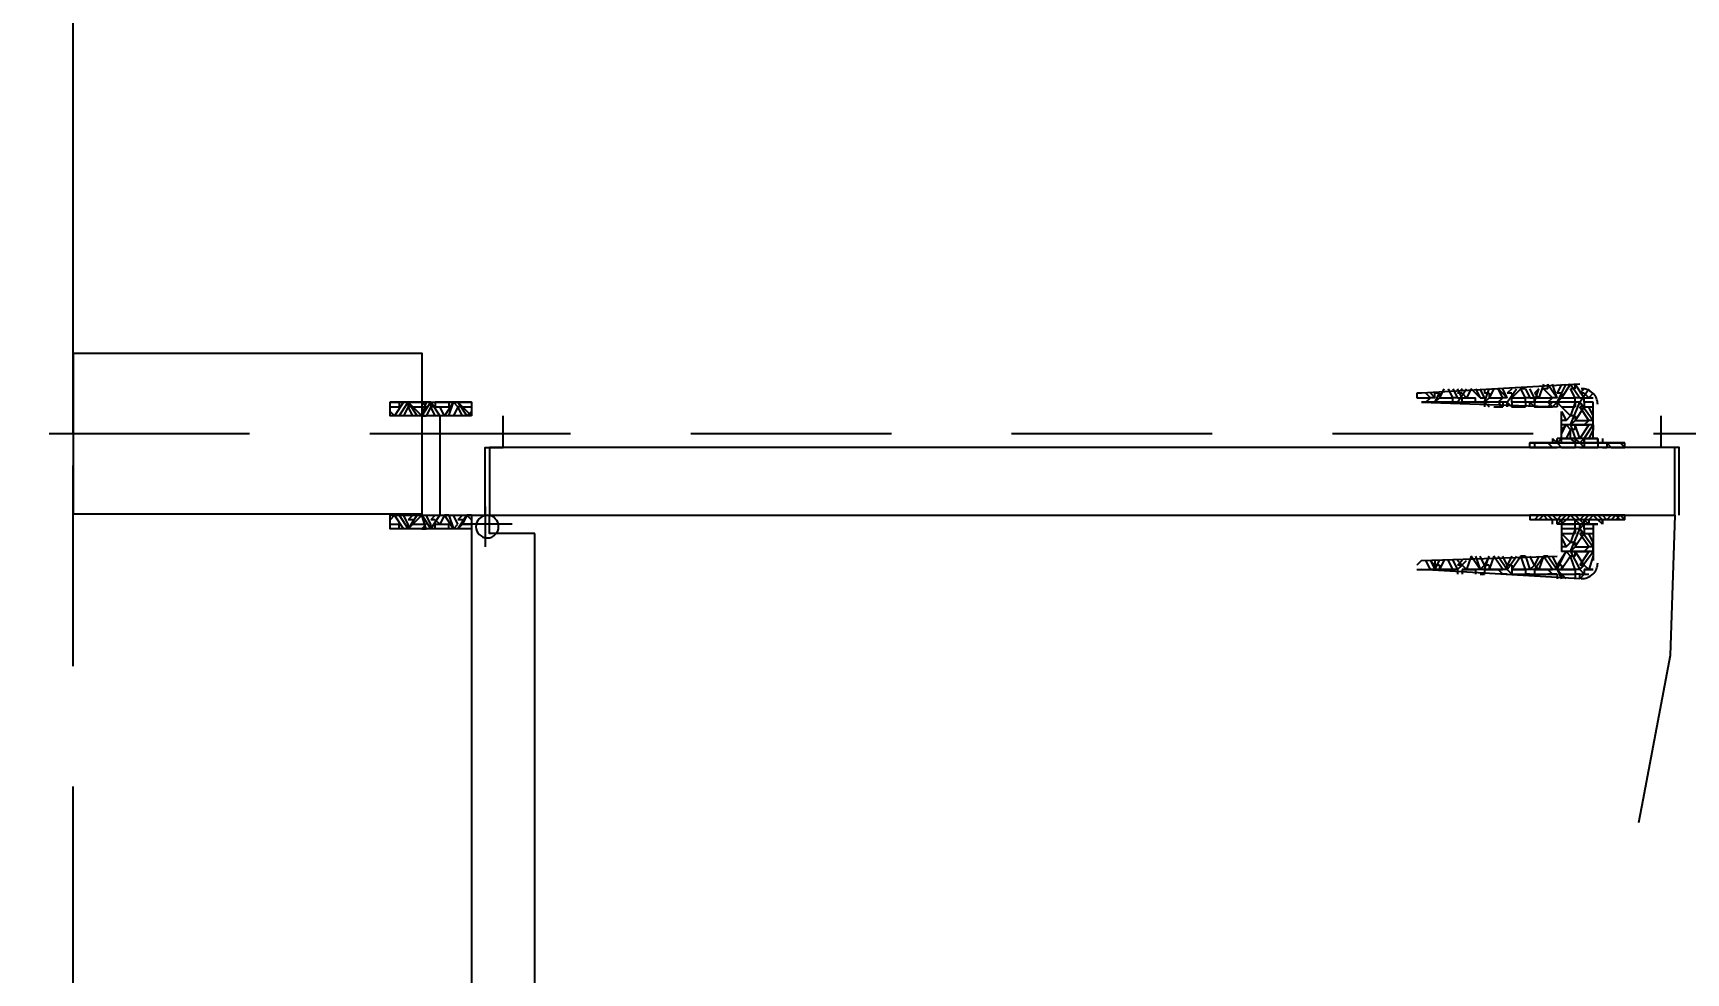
# Model space of a CAD drawing. Header units: centimetres. Extents: x -71 to 5571, y -2315 to 960.
# Drawn here: x 1484 to 1587, y 285.9 to 344.5 of the extents above; entities that cross this region are included whole.
import ezdxf

# ---------------------------------------------------------------- set-up
doc = ezdxf.new("R2010")
doc.units = ezdxf.units.CM
doc.linetypes.add('AKS_SEYREK', pattern=[20, 12.5, -7.5])
for name, color, linetype in [('AKS', 8, 'AKS_SEYREK'), ('IC_DUVAR_100', 7, 'Continuous'), ('IC_KAPILAR', 7, 'Continuous'), ('OZEL_PANEL_OLCU_CM', 3, 'Continuous')]:
    doc.layers.add(name, color=color, linetype=linetype)
doc.styles.add('ARIAL_TR', font='arial.ttf')
doc.dimstyles.new('PORTMAN', dxfattribs={"dimtxt": 14, "dimasz": 9, "dimexe": 6, "dimexo": 5, "dimgap": 4, "dimtad": 1, "dimzin": 0, "dimtxsty": 'ARIAL_TR', "dimblk": 'ARCHTICK', "dimcen": 2.5, "dimazin": 3, "dimtfac": 0.5, "dimtmove": 2, "dimatfit": 3})

# ---------------------------------------------------------------- blocks, each defined once
blk = doc.blocks.new('kaynak-ic-kapi')
at = {"color": 133, "linetype": 'Continuous', "lineweight": 25, "true_color": 0x6ec1dd}
for p, q in [((54328.39, 7919.03), (54328.39, 7993.18)), ((54324.44, 7991.77), (54324.44, 7920.16)), ((54258.47, 7922.41), (54259.03, 7922.41)), ((54259.03, 7922.41), (54258.47, 7922.41)), ((54258.47, 7921.57), (54258.75, 7922.41)), ((54258.75, 7922.7), (54258.75, 7922.7)), ((54259.03, 7922.7), (54258.75, 7922.7)), ((54258.75, 7922.7), (54258.75, 7922.7)), ((54259.03, 7922.13), (54258.75, 7922.41)), ((54258.75, 7921.29), (54259.31, 7922.13)), ((54259.03, 7922.7), (54259.31, 7922.98)), ((54259.03, 7922.41), (54259.03, 7922.7)), ((54259.31, 7922.7), (54259.03, 7922.7)), ((54259.03, 7922.41), (54259.03, 7922.41)), ((54259.31, 7922.41), (54259.03, 7922.13)), ((54259.03, 7922.13), (54259.31, 7922.13)), ((54259.03, 7922.13), (54259.6, 7921.29)), ((54259.31, 7922.98), (54259.31, 7922.7)), ((54259.31, 7922.98), (54269.18, 7922.41)), ((54259.31, 7922.7), (54259.6, 7922.7)), ((54259.31, 7922.41), (54259.6, 7922.41)), ((54259.6, 7922.7), (54259.6, 7922.98)), ((54259.6, 7922.41), (54259.6, 7922.7)), ((54260.44, 7922.7), (54259.6, 7922.7)), ((54259.6, 7922.41), (54259.6, 7922.41)), ((54260.44, 7922.41), (54259.6, 7922.41)), ((54259.6, 7922.41), (54259.88, 7921.57)), ((54259.88, 7921.57), (54260.44, 7922.41)), ((54260.16, 7922.98), (54260.44, 7922.7)), ((54260.72, 7922.41), (54260.16, 7921.29)), ((54260.16, 7921.29), (54260.72, 7922.13)), ((54260.44, 7922.98), (54260.44, 7922.7)), ((54260.72, 7922.41), (54260.44, 7922.7)), ((54260.72, 7922.41), (54260.44, 7922.41)), ((54260.44, 7922.13), (54260.44, 7922.41)), ((54260.44, 7922.13), (54260.72, 7922.13)), ((54260.72, 7922.7), (54260.72, 7922.98)), ((54261.01, 7922.7), (54260.72, 7922.7)), ((54260.72, 7922.7), (54260.72, 7922.7)), ((54260.72, 7922.7), (54261.01, 7922.7)), ((54260.72, 7922.41), (54260.72, 7922.13)), ((54260.72, 7922.41), (54261.01, 7922.41)), ((54260.72, 7922.13), (54261.01, 7921.57)), ((54261.29, 7922.41), (54261.01, 7922.7)), ((54262.13, 7922.7), (54261.01, 7922.7)), ((54261.01, 7922.7), (54261.29, 7922.7)), ((54261.29, 7922.41), (54261.01, 7922.41)), ((54262.13, 7922.41), (54261.01, 7922.41)), ((54261.01, 7922.41), (54261.57, 7921.57)), ((54262.13, 7922.41), (54261.57, 7921.57)), ((54261.57, 7921.57), (54261.85, 7922.41)), ((54261.85, 7922.7), (54261.85, 7922.7)), ((54261.85, 7922.7), (54261.85, 7922.7)), ((54262.13, 7922.13), (54261.85, 7922.41)), ((54261.85, 7921.57), (54262.13, 7922.13)), ((54262.13, 7922.41), (54262.13, 7922.7)), ((54262.13, 7922.41), (54262.13, 7922.7)), ((54262.42, 7922.7), (54262.13, 7922.7)), ((54262.13, 7922.41), (54262.13, 7922.41)), ((54262.42, 7922.41), (54262.13, 7922.13)), ((54262.13, 7922.13), (54262.13, 7922.13)), ((54262.13, 7922.13), (54262.42, 7921.57)), ((54262.42, 7922.7), (54262.42, 7922.7)), ((54262.42, 7922.7), (54262.7, 7922.7)), ((54262.7, 7921.57), (54262.42, 7922.41)), ((54262.42, 7922.41), (54262.7, 7922.41)), ((54262.7, 7922.41), (54262.7, 7922.7)), ((54263.54, 7922.7), (54262.7, 7922.7)), ((54262.7, 7922.7), (54262.7, 7922.7)), ((54262.7, 7922.41), (54262.7, 7922.41)), ((54263.54, 7922.41), (54262.7, 7922.41)), ((54262.7, 7922.41), (54262.98, 7921.57)), ((54262.98, 7921.57), (54263.54, 7922.41)), ((54263.83, 7922.41), (54263.26, 7921.57)), ((54263.54, 7922.41), (54263.54, 7922.7)), ((54263.54, 7922.7), (54263.54, 7922.7)), ((54263.54, 7922.7), (54263.54, 7922.7)), ((54263.54, 7922.41), (54263.54, 7922.41)), ((54263.54, 7922.13), (54263.54, 7922.41)), ((54263.54, 7922.13), (54263.83, 7922.13)), ((54263.54, 7921.57), (54263.83, 7922.13)), ((54263.83, 7922.7), (54263.83, 7922.7)), ((54263.83, 7922.7), (54263.83, 7922.7)), ((54263.83, 7922.7), (54264.11, 7922.7)), ((54263.83, 7922.41), (54263.83, 7922.13)), ((54263.83, 7922.41), (54264.11, 7922.41)), ((54263.83, 7922.13), (54264.11, 7921.57)), ((54264.39, 7922.41), (54264.11, 7922.7)), ((54264.11, 7922.7), (54264.11, 7922.7)), ((54264.39, 7922.41), (54264.11, 7922.41)), ((54264.95, 7922.41), (54264.11, 7922.41)), ((54264.11, 7922.41), (54264.67, 7921.57)), ((54264.67, 7921.57), (54264.95, 7922.41)), ((54265.24, 7922.41), (54264.95, 7921.57)), ((54265.24, 7922.41), (54264.95, 7922.41)), ((54264.95, 7922.13), (54264.95, 7922.41)), ((54264.95, 7922.13), (54265.24, 7922.13)), ((54264.95, 7921.57), (54265.24, 7922.13)), ((54265.24, 7922.41), (54265.24, 7922.7)), ((54265.24, 7922.41), (54265.24, 7922.7)), ((54265.52, 7922.7), (54265.24, 7922.7)), ((54265.52, 7922.41), (54265.24, 7922.13)), ((54265.24, 7922.13), (54265.52, 7921.57)), ((54265.52, 7922.7), (54265.52, 7922.7)), ((54265.52, 7922.7), (54265.52, 7922.7)), ((54265.52, 7922.7), (54265.52, 7922.7)), ((54265.8, 7921.57), (54265.52, 7922.41)), ((54265.52, 7922.41), (54265.52, 7922.41)), ((54265.52, 7922.41), (54266.08, 7921.57)), ((54265.8, 7922.41), (54265.8, 7922.7)), ((54265.8, 7922.41), (54265.8, 7922.41)), ((54266.64, 7922.41), (54265.8, 7922.41)), ((54266.08, 7921.57), (54266.36, 7922.41)), ((54266.93, 7922.41), (54266.36, 7921.85)), ((54266.64, 7922.13), (54266.36, 7922.41)), ((54266.64, 7922.41), (54266.64, 7922.7)), ((54266.64, 7922.41), (54266.64, 7922.41)), ((54266.93, 7922.41), (54266.64, 7922.13)), ((54266.64, 7922.13), (54266.93, 7922.13)), ((54266.64, 7921.85), (54266.93, 7922.13)), ((54266.64, 7922.13), (54266.93, 7921.85)), ((54266.93, 7922.41), (54268.34, 7922.41)), ((54266.93, 7922.41), (54267.21, 7922.41)), ((54267.21, 7922.41), (54267.21, 7922.41)), ((54267.21, 7922.41), (54267.21, 7922.41)), ((54268.05, 7922.41), (54267.21, 7922.41)), ((54267.21, 7922.41), (54267.49, 7921.85)), ((54267.77, 7921.85), (54268.05, 7922.41)), ((54268.34, 7922.41), (54268.05, 7921.85)), ((54268.34, 7922.41), (54268.05, 7922.41)), ((54268.05, 7922.13), (54268.05, 7922.41)), ((54268.05, 7922.13), (54268.34, 7922.13)), ((54268.62, 7921.85), (54268.34, 7922.41)), ((54268.34, 7922.41), (54268.34, 7922.41)), ((54268.34, 7922.41), (54268.34, 7922.13)), ((54268.34, 7922.41), (54268.62, 7922.41)), ((54268.34, 7921.85), (54268.34, 7922.13)), ((54268.34, 7922.13), (54268.62, 7921.85)), ((54268.9, 7922.41), (54268.62, 7922.41)), ((54269.46, 7922.41), (54268.62, 7922.41)), ((54268.62, 7922.41), (54268.9, 7921.85)), ((54269.18, 7921.85), (54269.46, 7922.13)), ((54269.46, 7922.13), (54269.46, 7922.13)), ((54258.47, 7921.85), (54258.47, 7921.57)), ((54258.47, 7919.59), (54258.47, 7921.85)), ((54258.47, 7921.29), (54258.47, 7921.57)), ((54258.47, 7921.57), (54258.47, 7921.57)), ((54258.47, 7921.29), (54258.47, 7921.29)), ((54258.47, 7921.29), (54258.75, 7921.29)), ((54258.47, 7921), (54258.47, 7920.72)), ((54258.47, 7921), (54258.75, 7921)), ((54259.03, 7921.29), (54258.75, 7921.29)), ((54259.03, 7921.29), (54258.75, 7921)), ((54259.6, 7921.29), (54258.75, 7921.29)), ((54259.6, 7921), (54258.75, 7921)), ((54258.75, 7921), (54259.31, 7920.16)), ((54259.03, 7920.16), (54259.6, 7921)), ((54259.6, 7921.57), (54259.6, 7921.29)), ((54259.6, 7921.57), (54259.88, 7921.57)), ((54259.88, 7921.29), (54259.6, 7921.29)), ((54259.88, 7921.29), (54259.6, 7921)), ((54259.6, 7920.72), (54259.6, 7921)), ((54260.16, 7921.29), (54259.88, 7921.57)), ((54260.16, 7921), (54259.88, 7920.72)), ((54260.16, 7921.29), (54260.16, 7921.29)), ((54260.44, 7920.44), (54260.16, 7921)), ((54260.16, 7921), (54260.16, 7921)), ((54260.16, 7921), (54260.44, 7921)), ((54260.44, 7921.29), (54260.44, 7921.29)), ((54260.44, 7921.29), (54260.44, 7921.29)), ((54260.44, 7919.59), (54260.44, 7921.29)), ((54260.44, 7921), (54260.44, 7921)), ((54260.44, 7921), (54260.44, 7921)), ((54269.18, 7921.85), (54260.72, 7921.57)), ((54260.72, 7921.29), (54260.72, 7921.29)), ((54261.29, 7921.57), (54261.29, 7921.57)), ((54261.29, 7921.57), (54261.57, 7921.57)), ((54262.7, 7921.57), (54262.7, 7921.57)), ((54262.7, 7921.57), (54262.98, 7921.57)), ((54327.54, 7918.47), (54327.54, 7921)), ((54258.47, 7920.72), (54258.47, 7920.72)), ((54258.47, 7920.72), (54258.47, 7920.72)), ((54258.47, 7920.72), (54258.75, 7920.16)), ((54259.03, 7920.16), (54258.47, 7920.16)), ((54259.03, 7920.16), (54258.75, 7920.16)), ((54259.03, 7919.88), (54259.03, 7920.16)), ((54259.31, 7919.88), (54259.03, 7920.16)), ((54259.03, 7920.16), (54259.31, 7920.16)), ((54259.6, 7920.72), (54259.88, 7920.72)), ((54259.6, 7919.88), (54259.88, 7920.72)), ((54259.6, 7919.88), (54259.6, 7920.16)), ((54260.44, 7920.16), (54259.6, 7920.16)), ((54259.88, 7920.72), (54260.44, 7920.16)), ((54260.44, 7920.16), (54260.44, 7920.16)), ((54327.54, 7919.03), (54253.39, 7919.03)), ((54253.39, 7919.03), (54253.39, 7914.8)), ((54256.78, 7919.03), (54256.49, 7919.31)), ((54256.49, 7919.31), (54262.42, 7919.31)), ((54256.78, 7919.03), (54256.49, 7919.03)), ((54256.49, 7919.03), (54256.49, 7919.03)), ((54256.78, 7919.03), (54257.06, 7919.31)), ((54256.78, 7919.31), (54257.06, 7919.03)), ((54256.78, 7919.03), (54257.06, 7919.03)), ((54257.34, 7919.31), (54257.06, 7919.03)), ((54257.34, 7919.03), (54257.62, 7919.31)), ((54257.62, 7919.31), (54257.9, 7919.03)), ((54257.9, 7919.31), (54257.9, 7919.59)), ((54257.9, 7919.59), (54258.19, 7919.31)), ((54257.9, 7919.59), (54257.9, 7919.31)), ((54258.19, 7919.03), (54257.9, 7919.31)), ((54258.19, 7919.59), (54258.19, 7919.59)), ((54259.03, 7919.59), (54258.19, 7919.59)), ((54258.19, 7919.59), (54260.72, 7919.59)), ((54258.19, 7919.59), (54258.19, 7919.59)), ((54258.19, 7919.31), (54258.47, 7919.03)), ((54258.19, 7919.03), (54258.19, 7919.03)), ((54258.19, 7919.03), (54258.47, 7919.03)), ((54258.47, 7919.88), (54259.03, 7919.88)), ((54258.47, 7919.03), (54258.75, 7919.31)), ((54259.03, 7919.31), (54258.75, 7919.59)), ((54258.75, 7919.31), (54258.75, 7919.59)), ((54259.03, 7919.88), (54259.03, 7919.59)), ((54259.03, 7919.59), (54259.31, 7919.31)), ((54259.03, 7919.31), (54259.31, 7919.31)), ((54259.03, 7919.03), (54259.31, 7919.31)), ((54259.31, 7919.88), (54260.44, 7919.88)), ((54259.31, 7919.88), (54259.6, 7919.88)), ((54259.31, 7919.88), (54259.6, 7919.88)), ((54259.31, 7919.31), (54259.6, 7919.03)), ((54259.6, 7919.88), (54259.6, 7919.59)), ((54259.6, 7919.88), (54259.6, 7919.59)), ((54260.44, 7919.59), (54259.6, 7919.59)), ((54259.6, 7919.03), (54259.6, 7919.03)), ((54259.6, 7919.03), (54259.88, 7919.03)), ((54260.44, 7919.59), (54260.44, 7919.59)), ((54260.44, 7919.31), (54260.44, 7919.59)), ((54260.44, 7919.31), (54260.72, 7919.31)), ((54260.44, 7919.03), (54260.72, 7919.31)), ((54260.72, 7919.59), (54260.72, 7919.59)), ((54260.72, 7919.59), (54260.72, 7919.59)), ((54261.01, 7919.59), (54261.01, 7919.31)), ((54261.29, 7919.03), (54261.01, 7919.31)), ((54261.29, 7919.31), (54261.57, 7919.03)), ((54261.29, 7919.03), (54261.29, 7919.03)), ((54261.29, 7919.03), (54261.57, 7919.03)), ((54261.57, 7919.03), (54261.85, 7919.31)), ((54262.13, 7919.31), (54261.85, 7919.03)), ((54261.85, 7919.03), (54262.13, 7919.31)), ((54262.42, 7919.31), (54262.42, 7919.31)), ((54325.85, 7919.59), (54328.95, 7919.59)), ((54327.26, 7914.8), (54327.26, 7919.03)), ((54328.95, 7919.59), (54328.39, 7919.59)), ((54328.39, 7919.31), (54328.67, 7919.03)), ((54328.39, 7919.03), (54328.67, 7919.03)), ((54329.24, 7919.88), (54328.67, 7919.03)), ((54328.67, 7919.03), (54328.95, 7919.59)), ((54329.24, 7919.88), (54328.95, 7919.59)), ((54328.95, 7919.31), (54328.95, 7919.59)), ((54328.95, 7919.31), (54329.24, 7919.31)), ((54328.95, 7919.03), (54329.24, 7919.31)), ((54329.24, 7919.88), (54329.24, 7919.88)), ((54329.24, 7919.88), (54329.24, 7919.88)), ((54329.52, 7919.88), (54329.24, 7919.59)), ((54329.24, 7919.59), (54329.52, 7919.03)), ((54329.8, 7919.03), (54329.52, 7919.88)), ((54329.52, 7919.88), (54329.52, 7919.88)), ((54329.52, 7919.88), (54330.08, 7919.03)), ((54329.8, 7919.88), (54329.8, 7919.88)), ((54329.8, 7919.88), (54329.8, 7919.59)), ((54330.65, 7919.59), (54329.8, 7919.59)), ((54329.8, 7919.03), (54329.8, 7919.03)), ((54329.8, 7919.03), (54330.08, 7919.03)), ((54330.08, 7919.03), (54330.36, 7919.59)), ((54330.93, 7919.88), (54330.36, 7919.03)), ((54330.65, 7919.31), (54330.36, 7919.59)), ((54330.36, 7912.83), (54330.36, 7919.03)), ((54330.65, 7919.88), (54330.65, 7919.88)), ((54330.65, 7919.88), (54330.65, 7919.59)), ((54330.65, 7919.31), (54330.93, 7919.31)), ((54330.65, 7919.03), (54330.93, 7919.31)), ((54331.49, 7919.03), (54330.93, 7919.88)), ((54330.93, 7919.88), (54330.93, 7919.59)), ((54330.93, 7919.88), (54331.21, 7919.88)), ((54330.93, 7919.59), (54331.21, 7919.03)), ((54331.49, 7919.88), (54331.21, 7919.88)), ((54331.49, 7919.88), (54331.21, 7919.59)), ((54331.21, 7919.88), (54331.49, 7919.03)), ((54332.05, 7919.59), (54331.21, 7919.59)), ((54331.49, 7919.03), (54331.21, 7919.03)), ((54331.49, 7919.03), (54332.05, 7919.59)), ((54331.49, 7919.03), (54331.49, 7919.03)), ((54332.34, 7919.88), (54331.77, 7919.03)), ((54332.34, 7919.88), (54332.05, 7919.59)), ((54332.05, 7919.31), (54332.05, 7919.59)), ((54332.05, 7919.31), (54332.34, 7919.31)), ((54332.05, 7919.03), (54332.34, 7919.31)), ((54332.9, 7919.03), (54332.34, 7919.88)), ((54332.34, 7919.88), (54332.34, 7919.88)), ((54332.34, 7919.88), (54332.34, 7919.59)), ((54332.34, 7919.88), (54332.62, 7919.88)), ((54332.34, 7919.59), (54332.62, 7919.03)), ((54332.62, 7919.88), (54333.18, 7919.03)), ((54332.9, 7919.88), (54332.9, 7919.88)), ((54332.9, 7919.88), (54332.9, 7919.59)), ((54333.46, 7919.59), (54332.9, 7919.59)), ((54332.9, 7919.03), (54332.9, 7919.03)), ((54332.9, 7919.03), (54333.18, 7919.03)), ((54333.18, 7919.03), (54333.46, 7919.31)), ((54333.46, 7919.03), (54333.46, 7919.03)), ((54253.39, 7914.8), (54327.26, 7914.8)), ((54254.24, 7914.8), (54254.24, 7912.83)), ((54256.49, 7914.8), (54256.49, 7914.8)), ((54256.78, 7914.52), (54256.49, 7914.8)), ((54257.34, 7914.8), (54256.49, 7914.8)), ((54256.49, 7914.8), (54256.49, 7914.8)), ((54256.49, 7914.8), (54256.49, 7914.52)), ((54257.62, 7914.52), (54257.34, 7914.8)), ((54257.34, 7914.8), (54257.34, 7914.8)), ((54257.34, 7914.8), (54257.34, 7914.8)), ((54257.9, 7914.8), (54257.62, 7914.8)), ((54257.62, 7914.8), (54257.62, 7914.8)), ((54257.62, 7914.8), (54257.9, 7914.8)), ((54257.9, 7914.8), (54258.19, 7914.8)), ((54258.19, 7914.52), (54258.19, 7914.8)), ((54259.03, 7914.8), (54258.19, 7914.8)), ((54259.03, 7914.8), (54258.75, 7914.8)), ((54258.75, 7914.8), (54258.75, 7914.8)), ((54259.03, 7914.52), (54259.03, 7914.8)), ((54259.31, 7914.8), (54259.03, 7914.8)), ((54259.31, 7914.8), (54259.31, 7914.8)), ((54259.31, 7914.8), (54259.6, 7914.8)), ((54259.6, 7914.52), (54259.6, 7914.8)), ((54260.44, 7914.8), (54259.6, 7914.8)), ((54259.6, 7914.8), (54259.6, 7914.8)), ((54260.72, 7914.52), (54260.44, 7914.8)), ((54260.72, 7914.52), (54260.44, 7914.8)), ((54260.44, 7914.8), (54260.44, 7914.8)), ((54260.44, 7914.8), (54260.44, 7914.8)), ((54261.01, 7914.8), (54260.72, 7914.8)), ((54260.72, 7914.8), (54260.72, 7914.8)), ((54260.72, 7914.8), (54261.01, 7914.8)), ((54261.29, 7914.52), (54261.01, 7914.8)), ((54262.13, 7914.8), (54261.01, 7914.8)), ((54261.01, 7914.8), (54261.29, 7914.8)), ((54261.85, 7914.8), (54261.85, 7914.8)), ((54261.85, 7914.8), (54261.85, 7914.8)), ((54262.13, 7914.52), (54262.13, 7914.8)), ((54262.13, 7914.52), (54262.13, 7914.8)), ((54262.42, 7914.8), (54262.13, 7914.8)), ((54262.42, 7914.8), (54262.42, 7914.8)), ((54262.42, 7914.8), (54262.42, 7914.8)), ((54326.42, 7914.8), (54326.42, 7912.83)), ((54256.49, 7914.52), (54256.49, 7914.52)), ((54256.78, 7914.52), (54256.49, 7914.52)), ((54256.49, 7914.52), (54256.49, 7914.52)), ((54257.62, 7914.52), (54257.34, 7914.52)), ((54257.62, 7914.52), (54257.62, 7914.52)), ((54257.62, 7914.52), (54257.62, 7914.52)), ((54257.62, 7914.52), (54257.9, 7914.52)), ((54257.9, 7914.52), (54258.19, 7914.52)), ((54257.9, 7914.24), (54257.9, 7914.52)), ((54258.19, 7914.24), (54258.19, 7914.52)), ((54258.19, 7914.52), (54258.19, 7914.24)), ((54259.03, 7914.24), (54258.19, 7914.24)), ((54258.19, 7914.24), (54258.19, 7914.24)), ((54258.19, 7914.24), (54260.72, 7914.24)), ((54258.47, 7913.67), (54258.75, 7914.24)), ((54258.47, 7914.24), (54258.47, 7911.98)), ((54259.03, 7914.24), (54258.75, 7914.24)), ((54258.75, 7914.24), (54258.75, 7914.24)), ((54258.75, 7913.39), (54259.31, 7914.24)), ((54259.03, 7914.52), (54259.03, 7914.24)), ((54259.31, 7914.52), (54259.03, 7914.52)), ((54259.03, 7914.24), (54259.03, 7914.52)), ((54259.03, 7914.24), (54259.31, 7914.52)), ((54259.03, 7914.24), (54259.31, 7914.24)), ((54259.03, 7914.24), (54259.31, 7914.24)), ((54259.31, 7914.52), (54259.6, 7914.52)), ((54259.31, 7914.24), (54259.31, 7914.24)), ((54259.31, 7914.24), (54259.6, 7913.39)), ((54259.6, 7914.24), (54259.6, 7914.52)), ((54259.6, 7914.52), (54259.6, 7914.52)), ((54259.6, 7914.52), (54259.88, 7914.24)), ((54259.88, 7913.39), (54259.6, 7914.24)), ((54260.44, 7914.24), (54259.6, 7914.24)), ((54259.88, 7913.67), (54260.16, 7914.24)), ((54259.88, 7914.24), (54259.88, 7913.67)), ((54260.16, 7914.24), (54260.44, 7914.24)), ((54260.44, 7913.96), (54260.16, 7913.39)), ((54260.72, 7914.52), (54260.44, 7914.24)), ((54260.44, 7914.24), (54260.44, 7914.24)), ((54260.44, 7914.24), (54260.72, 7914.24)), ((54260.44, 7914.24), (54260.44, 7912.55)), ((54261.01, 7914.24), (54260.72, 7914.52)), ((54260.72, 7914.52), (54260.72, 7914.24)), ((54260.72, 7914.52), (54261.01, 7914.52)), ((54260.72, 7914.24), (54260.72, 7914.24)), ((54260.72, 7914.24), (54260.72, 7914.24)), ((54260.72, 7914.24), (54260.72, 7914.24)), ((54261.01, 7914.52), (54261.01, 7914.52)), ((54261.01, 7914.24), (54261.01, 7914.52)), ((54261.29, 7914.52), (54261.29, 7914.52)), ((54262.13, 7914.52), (54262.13, 7914.52)), ((54262.13, 7914.52), (54262.13, 7914.52)), ((54262.42, 7914.52), (54262.42, 7914.52)), ((54262.42, 7914.52), (54262.42, 7914.52)), ((54262.42, 7914.52), (54262.42, 7914.52)), ((54258.47, 7913.39), (54258.47, 7913.67)), ((54258.47, 7913.67), (54258.47, 7913.67)), ((54258.47, 7913.67), (54258.47, 7913.67)), ((54258.47, 7913.39), (54258.47, 7913.39)), ((54258.47, 7913.39), (54258.75, 7913.39)), ((54259.31, 7911.98), (54258.47, 7913.11)), ((54258.47, 7913.11), (54258.47, 7912.83)), ((54258.47, 7913.11), (54258.75, 7913.11)), ((54258.47, 7912.83), (54258.47, 7912.83)), ((54258.47, 7912.83), (54258.47, 7912.83)), ((54258.47, 7912.83), (54258.75, 7912.26)), ((54259.03, 7913.39), (54258.75, 7913.39)), ((54259.03, 7913.39), (54258.75, 7913.11)), ((54259.6, 7913.39), (54258.75, 7913.39)), ((54259.6, 7913.11), (54258.75, 7913.11)), ((54258.75, 7913.11), (54259.31, 7912.26)), ((54259.03, 7912.26), (54259.6, 7913.11)), ((54259.6, 7913.67), (54259.6, 7913.39)), ((54259.6, 7913.67), (54259.88, 7913.67)), ((54259.88, 7913.39), (54259.6, 7913.39)), ((54259.88, 7913.39), (54259.6, 7913.11)), ((54259.6, 7912.83), (54259.6, 7913.11)), ((54259.6, 7912.83), (54259.88, 7912.83)), ((54259.6, 7911.98), (54259.88, 7912.83)), ((54260.16, 7913.39), (54259.88, 7913.67)), ((54260.16, 7913.11), (54259.88, 7912.83)), ((54259.88, 7912.83), (54260.44, 7912.26)), ((54260.16, 7913.39), (54260.44, 7913.67)), ((54260.16, 7913.39), (54260.16, 7913.39)), ((54260.44, 7912.55), (54260.16, 7913.11)), ((54260.16, 7913.11), (54260.16, 7913.11)), ((54260.16, 7913.11), (54260.44, 7913.11)), ((54260.44, 7913.39), (54260.44, 7913.39)), ((54260.44, 7913.39), (54260.44, 7913.39)), ((54260.44, 7913.11), (54260.44, 7913.11)), ((54260.44, 7913.11), (54260.44, 7913.11)), ((54328.39, 7912.83), (54328.67, 7912.83)), ((54328.39, 7912.55), (54328.67, 7912.83)), ((54328.39, 7912.83), (54328.95, 7912.26)), ((54329.24, 7911.98), (54328.67, 7912.83)), ((54328.95, 7912.83), (54329.24, 7912.26)), ((54329.24, 7912.26), (54329.52, 7912.83)), ((54329.8, 7912.83), (54329.52, 7911.98)), ((54329.52, 7911.98), (54330.08, 7912.83)), ((54329.8, 7912.83), (54329.8, 7912.83)), ((54329.8, 7912.83), (54330.08, 7912.83)), ((54330.08, 7912.83), (54330.36, 7912.26)), ((54330.93, 7911.98), (54330.36, 7912.83)), ((54330.65, 7912.83), (54330.93, 7912.26)), ((54331.49, 7912.83), (54330.93, 7911.98)), ((54330.93, 7912.26), (54331.21, 7912.83)), ((54331.49, 7912.83), (54331.21, 7912.83)), ((54331.21, 7911.98), (54331.49, 7912.83)), ((54331.49, 7912.83), (54331.49, 7912.83)), ((54331.49, 7912.83), (54332.05, 7912.26)), ((54332.34, 7911.98), (54331.77, 7912.83)), ((54332.05, 7912.83), (54332.34, 7912.26)), ((54332.34, 7912.26), (54332.62, 7912.83)), ((54332.62, 7911.98), (54333.18, 7912.83)), ((54332.9, 7912.83), (54332.9, 7912.83)), ((54332.9, 7912.83), (54333.18, 7912.83)), ((54333.18, 7912.83), (54333.46, 7912.55)), ((54333.46, 7912.83), (54333.46, 7912.83)), ((54259.03, 7912.26), (54258.47, 7912.26)), ((54258.47, 7911.98), (54259.03, 7911.98)), ((54259.03, 7911.7), (54258.47, 7911.7)), ((54258.47, 7911.42), (54258.75, 7911.7)), ((54259.03, 7912.26), (54258.75, 7912.26)), ((54259.03, 7911.42), (54258.75, 7911.7)), ((54259.03, 7911.98), (54259.03, 7912.26)), ((54259.31, 7911.98), (54259.03, 7912.26)), ((54259.03, 7912.26), (54259.31, 7912.26)), ((54259.03, 7911.98), (54259.03, 7911.7)), ((54259.31, 7911.7), (54259.03, 7911.7)), ((54259.03, 7911.7), (54259.6, 7910.85)), ((54259.31, 7911.98), (54259.6, 7911.98)), ((54259.88, 7910.85), (54259.31, 7911.7)), ((54259.31, 7911.7), (54259.6, 7911.7)), ((54259.6, 7911.98), (54259.6, 7912.26)), ((54260.44, 7912.26), (54259.6, 7912.26)), ((54259.6, 7911.98), (54259.6, 7911.7)), ((54260.44, 7911.7), (54259.6, 7911.7)), ((54259.6, 7911.7), (54259.88, 7911.14)), ((54259.88, 7910.85), (54260.44, 7911.7)), ((54260.72, 7911.98), (54260.44, 7912.26)), ((54260.72, 7911.98), (54260.44, 7912.26)), ((54260.44, 7912.26), (54260.44, 7912.26)), ((54260.72, 7911.98), (54260.44, 7911.7)), ((54260.44, 7911.42), (54260.44, 7911.7)), ((54260.72, 7912.55), (54260.72, 7912.55)), ((54260.72, 7911.98), (54260.72, 7912.26)), ((54260.72, 7912.26), (54260.72, 7912.26)), ((54269.18, 7911.98), (54260.72, 7912.26)), ((54260.72, 7911.98), (54261.01, 7911.98)), ((54261.29, 7910.85), (54260.72, 7911.7)), ((54260.72, 7911.7), (54260.72, 7911.7)), ((54260.72, 7911.7), (54261.01, 7911.7)), ((54260.72, 7911.7), (54261.01, 7910.85)), ((54261.29, 7911.98), (54261.01, 7912.26)), ((54262.13, 7912.26), (54261.01, 7912.26)), ((54261.01, 7911.98), (54261.29, 7912.26)), ((54261.29, 7911.98), (54261.01, 7911.7)), ((54262.13, 7911.7), (54261.01, 7911.7)), ((54261.01, 7911.7), (54261.57, 7911.14)), ((54261.57, 7910.85), (54261.85, 7911.7)), ((54261.85, 7912.26), (54261.85, 7912.26)), ((54261.85, 7912.26), (54261.85, 7912.26)), ((54262.13, 7911.98), (54261.85, 7911.14)), ((54262.13, 7911.42), (54261.85, 7911.7)), ((54262.13, 7911.98), (54262.13, 7912.26)), ((54262.13, 7911.98), (54262.13, 7912.26)), ((54262.42, 7911.98), (54262.13, 7912.26)), ((54262.13, 7911.98), (54262.13, 7911.7)), ((54262.42, 7911.7), (54262.13, 7911.7)), ((54262.13, 7911.7), (54262.42, 7911.14)), ((54262.42, 7912.26), (54262.42, 7911.98)), ((54262.42, 7911.98), (54262.7, 7911.98)), ((54262.7, 7911.14), (54262.42, 7911.7)), ((54262.42, 7911.7), (54262.7, 7911.7)), ((54262.7, 7911.98), (54262.7, 7912.26)), ((54263.54, 7912.26), (54262.7, 7912.26)), ((54262.7, 7911.98), (54262.7, 7912.26)), ((54262.7, 7911.98), (54262.7, 7911.7)), ((54263.54, 7911.7), (54262.7, 7911.7)), ((54262.7, 7911.7), (54262.98, 7911.14)), ((54262.98, 7911.14), (54263.54, 7911.7)), ((54263.26, 7912.26), (54263.54, 7912.26)), ((54263.83, 7911.98), (54263.54, 7912.26)), ((54263.54, 7911.98), (54263.54, 7912.26)), ((54263.54, 7912.26), (54263.54, 7912.26)), ((54263.54, 7911.98), (54263.54, 7911.7)), ((54263.54, 7911.42), (54263.54, 7911.7)), ((54263.83, 7911.98), (54263.83, 7912.26)), ((54263.83, 7911.98), (54264.11, 7911.98)), ((54264.39, 7911.14), (54263.83, 7911.7)), ((54263.83, 7911.7), (54263.83, 7911.7)), ((54263.83, 7911.7), (54264.11, 7911.7)), ((54263.83, 7911.7), (54264.11, 7911.14)), ((54264.39, 7911.98), (54264.11, 7912.26)), ((54264.67, 7912.26), (54264.11, 7912.26)), ((54264.11, 7911.98), (54264.11, 7912.26)), ((54264.39, 7911.98), (54264.11, 7911.7)), ((54264.95, 7911.7), (54264.11, 7911.7)), ((54264.11, 7911.7), (54264.39, 7911.14)), ((54264.67, 7911.14), (54264.95, 7911.7)), ((54265.24, 7911.98), (54264.95, 7912.26)), ((54265.24, 7911.98), (54264.95, 7911.14)), ((54265.24, 7911.98), (54264.95, 7911.7)), ((54264.95, 7911.42), (54264.95, 7911.7)), ((54265.24, 7911.98), (54265.24, 7912.26)), ((54265.52, 7911.98), (54265.24, 7911.98)), ((54265.52, 7911.7), (54265.24, 7911.7)), ((54265.24, 7911.7), (54265.52, 7911.14)), ((54265.52, 7911.98), (54265.52, 7911.98)), ((54265.52, 7911.98), (54265.52, 7911.98)), ((54265.52, 7911.98), (54265.8, 7911.98)), ((54265.8, 7911.14), (54265.52, 7911.7)), ((54265.52, 7911.7), (54265.52, 7911.7)), ((54265.52, 7911.7), (54266.08, 7911.14)), ((54265.8, 7911.98), (54265.8, 7911.98)), ((54265.8, 7911.98), (54265.8, 7911.7)), ((54266.64, 7911.7), (54265.8, 7911.7)), ((54266.08, 7911.14), (54266.36, 7911.7)), ((54266.93, 7911.98), (54266.36, 7911.14)), ((54266.64, 7911.42), (54266.36, 7911.7)), ((54266.93, 7911.98), (54266.64, 7911.98)), ((54266.64, 7911.98), (54266.64, 7911.98)), ((54266.64, 7911.98), (54266.64, 7911.7)), ((54266.93, 7911.7), (54266.64, 7911.7)), ((54266.64, 7911.7), (54266.93, 7911.14)), ((54266.93, 7911.98), (54266.93, 7911.98)), ((54266.93, 7911.98), (54267.21, 7911.98)), ((54267.21, 7911.14), (54266.93, 7911.7)), ((54266.93, 7911.7), (54267.21, 7911.7)), ((54267.21, 7911.98), (54267.21, 7911.98)), ((54267.21, 7911.98), (54267.21, 7911.7)), ((54267.21, 7911.98), (54267.21, 7911.98)), ((54268.05, 7911.7), (54267.21, 7911.7)), ((54267.21, 7911.7), (54267.49, 7911.14)), ((54267.77, 7911.14), (54268.05, 7911.7)), ((54268.34, 7911.98), (54268.05, 7911.42)), ((54268.34, 7911.98), (54268.05, 7911.7)), ((54268.05, 7911.42), (54268.05, 7911.7)), ((54268.34, 7911.98), (54268.34, 7911.98)), ((54268.34, 7911.98), (54268.34, 7911.98)), ((54268.62, 7911.42), (54268.34, 7911.7)), ((54268.34, 7911.7), (54268.34, 7911.7)), ((54268.34, 7911.7), (54268.62, 7911.7)), ((54268.34, 7911.7), (54268.34, 7911.42)), ((54268.9, 7911.98), (54268.62, 7911.7)), ((54269.46, 7911.7), (54268.62, 7911.7)), ((54268.62, 7911.7), (54268.9, 7911.42)), ((54268.9, 7911.98), (54268.9, 7911.98)), ((54269.18, 7911.7), (54269.18, 7911.7)), ((54269.46, 7911.42), (54269.46, 7911.7)), ((54328.95, 7912.26), (54328.39, 7912.26)), ((54329.24, 7911.98), (54328.95, 7912.26)), ((54328.95, 7912.26), (54328.95, 7912.26)), ((54328.95, 7912.26), (54329.24, 7912.26)), ((54329.52, 7911.98), (54329.24, 7912.26)), ((54329.24, 7911.98), (54329.24, 7911.98)), ((54329.24, 7911.98), (54329.24, 7911.98)), ((54329.52, 7911.98), (54329.52, 7911.98)), ((54329.8, 7911.98), (54329.8, 7912.26)), ((54330.65, 7912.26), (54329.8, 7912.26)), ((54329.8, 7911.98), (54329.8, 7911.98)), ((54330.65, 7912.26), (54330.36, 7912.26)), ((54330.65, 7911.98), (54330.65, 7912.26)), ((54330.65, 7912.26), (54330.93, 7912.26)), ((54330.65, 7911.98), (54330.65, 7911.98)), ((54330.93, 7911.98), (54330.93, 7912.26)), ((54330.93, 7911.98), (54331.21, 7911.98)), ((54331.49, 7911.98), (54331.21, 7912.26)), ((54332.05, 7912.26), (54331.21, 7912.26)), ((54331.49, 7911.98), (54331.49, 7911.98)), ((54332.05, 7912.26), (54332.05, 7912.26)), ((54332.05, 7912.26), (54332.34, 7912.26)), ((54332.34, 7911.98), (54332.34, 7912.26)), ((54332.34, 7911.98), (54332.62, 7911.98)), ((54332.9, 7911.98), (54332.9, 7912.26)), ((54333.46, 7912.26), (54332.9, 7912.26)), ((54332.9, 7911.98), (54332.9, 7911.98)), ((54259.03, 7911.42), (54259.31, 7911.42)), ((54259.03, 7911.14), (54259.31, 7911.42)), ((54259.31, 7910.85), (54269.18, 7911.42)), ((54259.6, 7911.14), (54259.6, 7910.85)), ((54259.6, 7911.14), (54259.88, 7911.14)), ((54259.88, 7910.85), (54259.88, 7910.85)), ((54260.44, 7911.42), (54260.72, 7911.42)), ((54260.44, 7910.85), (54260.72, 7911.42)), ((54261.29, 7911.14), (54261.29, 7910.85)), ((54261.29, 7911.14), (54261.57, 7911.14)), ((54261.85, 7911.14), (54262.13, 7911.42)), ((54262.13, 7911.42), (54262.13, 7911.42)), ((54262.7, 7911.14), (54262.7, 7911.14)), ((54262.7, 7911.14), (54262.98, 7911.14)), ((54263.54, 7911.42), (54263.83, 7911.42)), ((54263.54, 7911.14), (54263.83, 7911.42)), ((54264.95, 7911.42), (54265.24, 7911.42)), ((54265.24, 7911.14), (54265.24, 7911.42)), ((54266.64, 7911.42), (54266.93, 7911.42)), ((54266.64, 7911.14), (54266.93, 7911.42)), ((54268.05, 7911.42), (54268.34, 7911.42)), ((54268.34, 7911.42), (54268.34, 7911.42)), ((54269.18, 7911.42), (54269.46, 7911.42)), ((54269.18, 7911.42), (54269.18, 7911.42))]:
    blk.add_line(p, q, dxfattribs=at)
at = {"color": 7, "linetype": 'Continuous', "lineweight": 25}
blk.add_lwpolyline([(54253.39, 7919.03), (54253.68, 7927.77), (54255.37, 7936.79), (54255.65, 7938.2)], dxfattribs=at)
at = {"color": 133, "linetype": 'Continuous', "lineweight": 25, "true_color": 0x6ec1dd}
for points in [[(54259.31, 7922.41), (54258.47, 7921.29), (54258.47, 7921)], [(54259.88, 7921.29), (54259.31, 7922.41), (54259.03, 7922.7)], [(54259.31, 7922.41), (54260.72, 7922.41), (54262.13, 7922.41), (54263.54, 7922.41)], [(54261.29, 7921.57), (54260.72, 7922.41), (54260.44, 7922.98)], [(54264.39, 7921.57), (54263.83, 7922.41), (54263.54, 7922.7)], [(54263.83, 7922.41), (54265.24, 7922.41), (54266.64, 7922.41)], [(54267.21, 7921.85), (54266.93, 7922.41), (54266.93, 7922.7)], [(54258.47, 7921.29), (54259.88, 7921.29), (54260.44, 7921.29)], [(54259.31, 7919.59), (54259.31, 7919.88), (54258.47, 7921)], [(54259.88, 7921.29), (54259.31, 7919.88), (54259.03, 7919.59), (54259.03, 7919.31), (54258.75, 7919.03)], [(54324.44, 7920.16), (54327.26, 7920.16), (54327.26, 7919.03)], [(54253.11, 7919.03), (54253.11, 7914.8), (54254.24, 7914.8)], [(54256.49, 7919.31), (54256.49, 7919.03), (54262.42, 7919.03), (54262.42, 7919.31)], [(54259.31, 7919.88), (54259.31, 7919.59), (54259.03, 7919.59)], [(54259.31, 7919.59), (54259.6, 7919.31), (54259.88, 7919.03)], [(54259.6, 7919.59), (54259.6, 7919.31), (54259.88, 7919.03)], [(54259.88, 7919.03), (54260.16, 7919.31), (54260.44, 7919.59)], [(54260.72, 7919.59), (54260.44, 7919.31), (54260.16, 7919.03)], [(54260.72, 7919.59), (54260.72, 7919.31), (54261.01, 7919.03)], [(54327.54, 7919.03), (54327.54, 7914.8), (54326.42, 7914.8)], [(54328.39, 7919.03), (54328.39, 7919.88), (54333.46, 7919.88), (54333.46, 7919.03), (54327.54, 7919.03)], [(54328.39, 7919.88), (54329.24, 7919.88), (54330.65, 7919.88)], [(54330.93, 7919.88), (54332.34, 7919.88), (54333.46, 7919.88)], [(54256.49, 7914.8), (54262.42, 7914.8), (54262.42, 7914.52), (54256.49, 7914.52)], [(54257.9, 7914.52), (54257.62, 7914.52), (54257.62, 7914.8)], [(54259.6, 7914.24), (54259.31, 7914.52), (54259.03, 7914.8)], [(54256.49, 7914.52), (54257.62, 7914.52), (54259.03, 7914.52)], [(54259.03, 7914.24), (54258.47, 7913.39), (54258.47, 7913.11)], [(54259.31, 7914.52), (54260.72, 7914.52), (54262.13, 7914.52), (54262.42, 7914.52)], [(54260.72, 7914.52), (54260.44, 7914.52), (54260.44, 7914.24)], [(54258.47, 7913.39), (54259.88, 7913.39), (54260.44, 7913.39)], [(54259.88, 7913.39), (54259.31, 7911.98), (54258.75, 7911.14)], [(54332.9, 7912.83), (54332.34, 7911.98), (54332.05, 7912.26)], [(54259.31, 7911.98), (54260.72, 7911.98), (54262.13, 7911.98), (54263.54, 7911.98)], [(54261.01, 7912.26), (54260.72, 7911.98), (54260.16, 7910.85)], [(54263.83, 7912.26), (54263.83, 7911.98), (54263.26, 7911.14)], [(54263.83, 7911.98), (54265.24, 7911.98), (54266.64, 7911.98)], [(54266.93, 7911.98), (54268.34, 7911.98), (54269.18, 7911.98)], [(54328.39, 7911.98), (54329.24, 7911.98), (54330.65, 7911.98)], [(54330.93, 7911.98), (54332.34, 7911.98), (54333.46, 7911.98)]]:
    blk.add_lwpolyline(points, dxfattribs=at)
for points in [[(54269.18, 7922.13), (54269.18, 7922.13)], [(54328.39, 7912.83), (54333.46, 7912.83), (54333.46, 7911.98), (54328.39, 7911.98)]]:
    blk.add_lwpolyline(points, close=True, dxfattribs=at)
for points in [[(54258.49, 7922.7), (54258.3, 7922.52), (54258.19, 7922.26), (54258.19, 7921.99)], [(54259.22, 7922.98), (54258.95, 7922.99), (54258.69, 7922.89), (54258.49, 7922.7)], [(54327.4, 7920.44), (54327.01, 7920.44), (54326.7, 7920.12), (54326.7, 7919.74)], [(54328.11, 7919.74), (54328.11, 7920.12), (54327.79, 7920.44), (54327.4, 7920.44)], [(54326.7, 7919.74), (54326.7, 7919.35), (54327.01, 7919.03), (54327.4, 7919.03)], [(54327.4, 7919.03), (54327.79, 7919.03), (54328.11, 7919.35), (54328.11, 7919.74)], [(54258.19, 7912.12), (54258.19, 7911.85), (54258.3, 7911.6), (54258.49, 7911.41)], [(54258.49, 7911.41), (54258.69, 7911.22), (54258.95, 7911.13), (54259.22, 7911.14)]]:
    blk.add_open_spline(points, degree=3, dxfattribs=at)
blk = doc.blocks.new('BOM_K01_IC_KAPI_ACIKLIK820')
at = {"layer": 'IC_KAPILAR'}
blk.add_blockref('kaynak-ic-kapi', (0, 0), dxfattribs=at)
blk = doc.blocks.new("100'LÜK 125'LİK KAPILI PANO(82'LİK) [SAG ALT]")
blk.add_lwpolyline([(0, 0), (10, 0), (10, 21.75), (0, 21.75)], close=True)
at = {"layer": 'IC_KAPILAR', "rotation": 270}
blk.add_blockref('BOM_K01_IC_KAPI_ACIKLIK820', (-7908.93, 54353.219), dxfattribs=at)
blk = doc.blocks.new('*D55')
at = {"color": 0}
for p, q in [((1423.75, 319.5), (1423.75, 370.5)), ((1486.5, 319.5), (1486.5, 370.5)), ((1423.75, 364.5), (1486.5, 364.5))]:
    blk.add_line(p, q, dxfattribs=at)
at = {"layer": 'Defpoints'}
for p in [(1423.75, 364.5), (1423.75, 314.5), (1486.5, 314.5)]:
    blk.add_point(p, dxfattribs=at)
at = {"layer": 'OZEL_PANEL_OLCU_CM', "color": 0, "insert": (1455.125, 381.5), "char_height": 14, "attachment_point": 5, "style": 'ARIAL_TR'}
blk.add_mtext('62,75', dxfattribs=at)
blk = doc.blocks.new('_ARCHTICK')

msp = doc.modelspace()

# ---------------------------------------------------------------- linework, layer by layer
at = {"layer": 'AKS'}
for p, q in [((1486.5, -35), (1486.5, 747)), ((1065, 319.5), (1898, 319.5))]:
    msp.add_line(p, q, dxfattribs=at)

# ---------------------------------------------------------------- block references
at = {"layer": 'IC_DUVAR_100', "rotation": 270}
msp.add_blockref("100'LÜK 125'LİK KAPILI PANO(82'LİK) [SAG ALT]", (1486.5, 324.5), dxfattribs=at)

# ---------------------------------------------------------------- dimensions: what is measured, and where the dimension line sits
at = {"layer": 'OZEL_PANEL_OLCU_CM'}
dim = msp.add_linear_dim(base=(1423.75, 364.5), p1=(1423.75, 314.5), p2=(1486.5, 314.5), dimstyle='PORTMAN', dxfattribs=at)
dim.commit()
dim.dimension.update_dxf_attribs({"geometry": '*D55', "text_midpoint": (1455.125, 381.5)})

doc.saveas('drawing.dxf')
